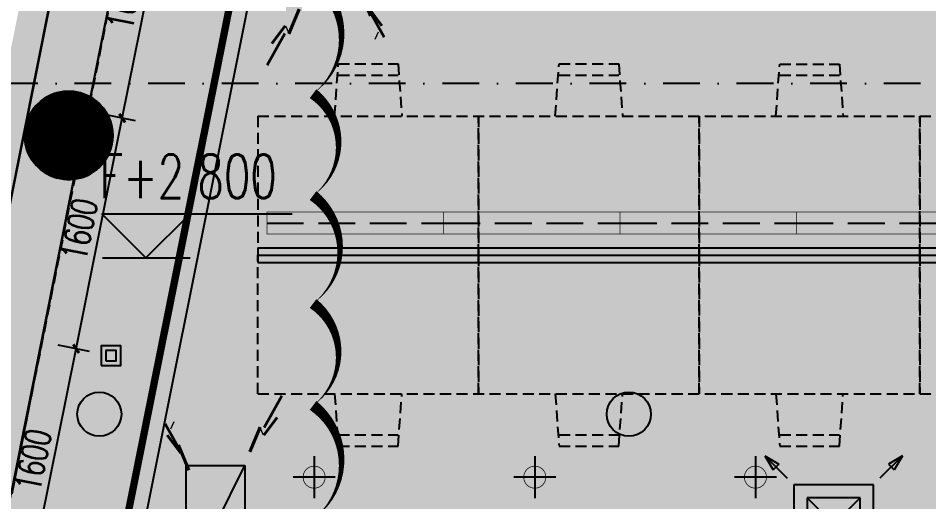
# Model space of a CAD drawing. Extents: x -354516 to 794396, y -401250 to -150594.
# Drawn here: x 13857 to 20047, y -357296 to -354005 of the extents above; entities that cross this region are included whole.
import ezdxf

# ---------------------------------------------------------------- set-up
doc = ezdxf.new("R2010")
doc.units = 0
doc.header["$LTSCALE"] = 1000
doc.header["$MEASUREMENT"] = 0
for name, pattern in [('$0$HIDDEN', [0.375, 0.25, -0.125, 0, 0]), ('DASH', [0.35, 0.25, -0.1]), ('DASHDOT2', [0.5, 0.25, -0.125, 0, -0.125]), ('DOTE', [2.4200000000000004, 2, -0.2, 0.02, -0.2])]:
    doc.linetypes.add(name, pattern=pattern)
for name, color, linetype in [('0-吊顶材质', 251, 'Continuous'), ('0-吊顶边界', 36, 'Continuous'), ('0-灯具', 20, 'Continuous'), ('0-灯具1', 40, 'Continuous'), ('0-灯具修改0109', 140, 'Continuous'), ('A-轴线1', 1, 'DOTE'), ('COLUMN', 2, 'Continuous'), ('DIM_ELEV', 3, 'Continuous'), ('M-DUCT-S-DIFF', 6, 'DASH'), ('PUB_DIM', 3, 'Continuous'), ('PUB_HATCH', 8, 'Continuous'), ('PUB_TEXT', 7, 'Continuous'), ('S-PLT', 30, 'Continuous'), ('WALL', 2, 'Continuous'), ('墙体', 7, 'Continuous'), ('家具1', 61, 'Continuous')]:
    doc.layers.add(name, color=color, linetype=linetype)
doc.layers.add('0-地面材质_material hatch', color=251, linetype='Continuous', transparency=0.3)
doc.styles.add('_TCH_DIM', font='SIMPLEX', dxfattribs={"bigfont": 'GBCBIG'})
doc.styles.add('DIM_FONT', font='SIMPLEX', dxfattribs={"width": 0.7, "bigfont": 'GBCBIG'})
doc.styles.add('romans', font='romans', dxfattribs={"width": 0.7})
doc.dimstyles.new('_TCH_ARCH&&50', dxfattribs={"dimscale": 0.5, "dimtxt": 350, "dimasz": 100, "dimexe": 250, "dimexo": 300, "dimgap": 100, "dimtad": 1, "dimdec": 0, "dimzin": 0, "dimdsep": 46, "dimtxsty": 'DIM_FONT', "dimblk": 'ARCHTICK', "dimcen": 0.09, "dimclrd": 3, "dimclre": 3, "dimclrt": 7, "dimazin": 2, "dimtfac": 1, "dimtdec": 0, "dimtix": 1, "dimtmove": 2, "dimatfit": 3, "dimfxl": 0, "dimtolj": 1, "dimtzin": 0, "dimarcsym": 0})

# ---------------------------------------------------------------- blocks, each defined once
blk = doc.blocks.new('TJ-FK3')
for p, q in [((0.5, 0.5000000000109139), (-0.5, 0.5000000000109139)), ((-0.5, 0.5000000000109139), (-0.5, -0.5000000000109139)), ((0.5, -0.5000000000109139), (0.5, 0.5000000000109139)), ((-0.5, -0.5000000000109139), (0.5, -0.5000000000109139))]:
    blk.add_line(p, q)
at = {"color": 95}
blk.add_line((-0.5, -0.5000000000109139), (0.5, 0.5000000000109139), dxfattribs=at)
at = {"color": 95, "style": 'romans'}
for height, rotation, text_generation_flag, width, p in [(0.654350400000001, 311.9912634688246, 4, 0.7999999999999938, (-0.946558161143912, 1.379098507117305)), (0.654350400000001, 48.00873653117544, 6, 0.7999999999999938, (0.946558161143912, 1.379098507117305)), (0.1337774737157268, 41.99126346882271, 4, 0.7999999999999959, (-0.8762879117875855, 0.7825028944571386)), (0.4436329971176255, 123.4898884080581, 6, 0.8000000000000188, (-0.9503797233537625, 0.7664512077863037)), (0.4436329971176255, 236.5101115919419, 4, 0.8000000000000188, (0.9503797233537625, 0.7664512077863037)), (0.1337774737157268, 318.0087365311772, 6, 0.7999999999999959, (0.8762879117875855, 0.7825028944571386)), (0.4436329971176305, 320.4926385295876, 4, 0.7999999999999909, (-0.7543717489952542, 0.9428834698555875)), (0.4436329971176305, 39.50736147041247, 6, 0.7999999999999909, (0.7543717489952542, 0.9428834698555875)), (0.4436329971176305, 219.5073614704124, 6, 0.7999999999999909, (-0.7543717489952542, -0.9428834698555875)), (0.4436329971176255, 56.51011159194187, 4, 0.8000000000000188, (-0.9503797233537625, -0.7664512077863037)), (0.4436329971176255, 303.4898884080581, 6, 0.8000000000000188, (0.9503797233537625, -0.7664512077863037)), (0.4436329971176305, 140.4926385295875, 4, 0.7999999999999909, (0.7543717489952542, -0.9428834698555875)), (0.1337774737157268, 138.0087365311773, 6, 0.7999999999999959, (-0.8762879117875855, -0.7825028944571386)), (0.1337774737157268, 221.9912634688228, 4, 0.7999999999999959, (0.8762879117875855, -0.7825028944571386)), (0.654350400000001, 228.0087365311754, 6, 0.7999999999999938, (-0.946558161143912, -1.379098507117305)), (0.654350400000001, 131.9912634688245, 4, 0.7999999999999938, (0.946558161143912, -1.379098507117305))]:
    blk.add_text('-', height=height, rotation=rotation, dxfattribs=dict(at, text_generation_flag=text_generation_flag, width=width)).set_placement(p)
blk = doc.blocks.new('TJ-FK1')
at = {"color": 95}
for p, q in [((-1.299264068719822, 1.299264068715274), (-1.034099025766409, 1.140165042943408)), ((-1.299264068710727, 1.299264068711636), (-0.8749999999990905, 0.875)), ((-1.299264068714365, 1.29926406872255), (-1.140165042942499, 1.034099025768228)), ((1.299264068710727, 1.299264068711636), (0.8749999999990905, 0.875)), ((1.299264068719822, 1.299264068715274), (1.034099025766409, 1.140165042943408)), ((1.299264068714365, 1.29926406872255), (1.140165042942499, 1.034099025768228)), ((-1.140165042943408, 1.03409902576459), (-1.034099025766409, 1.140165042943408)), ((1.140165042943408, 1.03409902576459), (1.034099025766409, 1.140165042943408)), ((-1.299264068710727, -1.299264068715274), (-0.8749999999990905, -0.875000000003638)), ((1.299264068710727, -1.299264068715274), (0.8749999999990905, -0.875000000003638)), ((-1.299264068714365, -1.299264068726188), (-1.140165042942499, -1.034099025771866)), ((-1.299264068719822, -1.299264068718912), (-1.034099025766409, -1.140165042947046)), ((-1.140165042943408, -1.034099025768228), (-1.034099025766409, -1.140165042947046)), ((1.140165042943408, -1.034099025768228), (1.034099025766409, -1.140165042947046)), ((1.299264068719822, -1.299264068718912), (1.034099025766409, -1.140165042947046)), ((1.299264068714365, -1.299264068726188), (1.140165042942499, -1.034099025771866))]:
    blk.add_line(p, q, dxfattribs=at)
for p, q in [((-0.75, 0.75), (0.7500000000004547, 0.75)), ((-0.75, -0.750000000003638), (-0.75, 0.75)), ((0.7500000000004547, 0.75), (0.7500000000009095, -0.75)), ((-0.5, -0.5), (-0.5, 0.5)), ((-0.5, 0.5), (0.5, 0.5)), ((0.5, 0.5), (0.5, -0.5)), ((0.5, -0.5), (-0.5, -0.5)), ((0.7500000000009095, -0.75), (-0.75, -0.750000000003638))]:
    blk.add_line(p, q)
at = {"color": 251}
for p, q in [((-0.5, -0.5), (0.5, 0.5)), ((0.5, -0.5), (-0.5, 0.5))]:
    blk.add_line(p, q, dxfattribs=at)
blk.add_point((0, 0))
blk = doc.blocks.new('$TwtSys$00000125')
blk.add_circle((0, 0, 1e-08), 0.6666666666666666)
blk = doc.blocks.new('$TwtSys$00000128')
h = blk.add_hatch(color=8)
h.dxf.hatch_style = 1
edge = h.paths.add_edge_path()
edge.add_arc((0, 0), 1, 0, 360)
blk.add_circle((0, 0, 9.999999999999692e-09), 1)
blk = doc.blocks.new('_YZH')
at = {"color": 255}
blk.add_circle((0, 0), 0.5, dxfattribs=at)
at = {"layer": 'PUB_HATCH', "color": 250, "const_width": 0.5}
blk.add_lwpolyline([(-0.25, 0, 1), (0.25, 0, 1)], format="xyb", close=True, dxfattribs=at)
blk = doc.blocks.new('GRID')
at = {"layer": '墙体', "color": 250, "linetype": 'DASHDOT2', "lineweight": -3}
for p, q in [((65920.86708765286, 80687.29082160734), (49202.54362327385, -2904.326500287803)), ((107436.3835067166, 30586.54070517188), (-19063.61649328339, 30586.54070517188))]:
    blk.add_line(p, q, dxfattribs=at)
blk = doc.blocks.new('A$C21183209')
at = {"layer": '0-灯具1', "color": 3, "linetype": 'DASH'}
blk.add_line((0, 75), (1200, 75), dxfattribs=at)
at = {"layer": '0-灯具1', "const_width": 5}
blk.add_lwpolyline([(0, 0), (1200, 0), (1200, 150), (0, 150)], close=True, dxfattribs=at)
blk = doc.blocks.new('sdhdfhfdhfhfgffff')
at = {"layer": '0-灯具1'}
for points in [[(0, 143.1818181818235), (0, -143.1818181818235)], [(-143.1818181818235, 0), (143.1818181818235, 0)]]:
    blk.add_lwpolyline(points, dxfattribs=at)
at = {"layer": '0-灯具1', "const_width": 5}
for points in [[(0, 75, 1), (0, -75, 7.992132572553525)], [(0, 75, -1), (0, -75, -7.992132572553525)]]:
    blk.add_lwpolyline(points, format="xyb", dxfattribs=at)
blk = doc.blocks.new('510I-01-LBBRestroom-plan-01$0$wtqyy')
at = {"layer": '0-灯具'}
for points in [[(-106.5, -26.5), (26.5, -26.5), (26.5, 106.5), (-106.5, 106.5)], [(-74.5, 5.5), (-5.5, 5.5), (-5.5, 74.5), (-74.5, 74.5)]]:
    blk.add_lwpolyline(points, close=True, dxfattribs=at)
blk = doc.blocks.new('_ArchTick')
at = {"color": 0, "linetype": 'ByBlock', "const_width": 0.4}
blk.add_lwpolyline([(-0.5, -0.5), (0.5, 0.5)], dxfattribs=at)
blk = doc.blocks.new('*D453')
at = {"layer": 'Defpoints', "color": 0}
for p in [(14250.14017514195, -356254.2160846417), (14487.70980790904, -356301.7299353714), (14173.92447317457, -357870.6591127741)]:
    blk.add_point(p, dxfattribs=at)
at = {"layer": 'PUB_DIM', "color": 3, "lineweight": -2}
for p, q in [((14340.62269752753, -356272.31256024), (14127.56758315736, -356229.7016053656)), ((13936.35484040747, -357823.1452620444), (14250.14017514195, -356254.2160846417)), ((14026.83736279307, -357841.2417376427), (13813.78224842288, -357798.6307827682))]:
    blk.add_line(p, q, dxfattribs=at)
at = {"layer": 'PUB_DIM', "color": 3, "lineweight": -2, "xscale": 50, "yscale": 50, "zscale": 50}
for p, rotation in [((14250.14017514195, -356254.2160846417), 78.6900851094065), ((13936.35484040747, -357823.1452620444), 258.6900851094065)]:
    blk.add_blockref('_ArchTick', p, dxfattribs=dict(at, rotation=rotation))
at = {"layer": 'PUB_DIM', "color": 7, "insert": (13958.41765659169, -357011.7147461394), "char_height": 175, "attachment_point": 5, "rotation": 78.6900851094065, "style": 'DIM_FONT'}
blk.add_mtext('\\A1;1600', dxfattribs=at)
blk = doc.blocks.new('*D454')
at = {"layer": 'Defpoints', "color": 0}
for p in [(14563.92550987644, -354685.286907239), (14801.4951426435, -354732.8007579687), (14487.70980790904, -356301.7299353714)]:
    blk.add_point(p, dxfattribs=at)
at = {"layer": 'PUB_DIM', "color": 3, "lineweight": -2}
for p, q in [((14250.14017514195, -356254.2160846417), (14563.92550987644, -354685.286907239)), ((14654.408032262, -354703.3833828373), (14441.35291789185, -354660.7724279629)), ((14340.62269752753, -356272.31256024), (14127.56758315736, -356229.7016053656))]:
    blk.add_line(p, q, dxfattribs=at)
at = {"layer": 'PUB_DIM', "color": 3, "lineweight": -2, "xscale": 50, "yscale": 50, "zscale": 50}
for p, rotation in [((14563.92550987644, -354685.286907239), 78.6900851094065), ((14250.14017514195, -356254.2160846417), 258.6900851094065)]:
    blk.add_blockref('_ArchTick', p, dxfattribs=dict(at, rotation=rotation))
at = {"layer": 'PUB_DIM', "color": 7, "insert": (14272.20299132616, -355442.7855687367), "char_height": 175, "attachment_point": 5, "rotation": 78.6900851094065, "style": 'DIM_FONT'}
blk.add_mtext('\\A1;1600', dxfattribs=at)
blk = doc.blocks.new('*D455')
at = {"layer": 'Defpoints', "color": 0}
for p in [(14877.71084461092, -353116.3577298363), (15115.28047737796, -353163.871580566), (14801.4951426435, -354732.8007579687)]:
    blk.add_point(p, dxfattribs=at)
at = {"layer": 'PUB_DIM', "color": 3, "lineweight": -2}
for p, q in [((14563.92550987644, -354685.286907239), (14877.71084461092, -353116.3577298363)), ((14968.19336699646, -353134.4542054347), (14755.13825262633, -353091.8432505602)), ((14654.408032262, -354703.3833828373), (14441.35291789185, -354660.7724279629))]:
    blk.add_line(p, q, dxfattribs=at)
at = {"layer": 'PUB_DIM', "color": 3, "lineweight": -2, "xscale": 50, "yscale": 50, "zscale": 50}
for p, rotation in [((14877.71084461092, -353116.3577298363), 78.6900851094065), ((14563.92550987644, -354685.286907239), 258.6900851094065)]:
    blk.add_blockref('_ArchTick', p, dxfattribs=dict(at, rotation=rotation))
at = {"layer": 'PUB_DIM', "color": 7, "insert": (14585.98832606064, -353873.856391334), "char_height": 175, "attachment_point": 5, "rotation": 78.6900851094065, "style": 'DIM_FONT'}
blk.add_mtext('\\A1;1600', dxfattribs=at)

msp = doc.modelspace()

# ---------------------------------------------------------------- hatches: boundary and pattern name
at = {"layer": '0-吊顶材质'}
h = msp.add_hatch(dxfattribs=at)
h.set_pattern_fill('AR-SAND', color=256, scale=112.5)
h.set_pattern_definition([(37.50000000000001, (-498310856.1664238, -3090192758.000448), (-7.086752787330918, 216.7676740139804), [0, -171, 0, -191.25, 0, -182.8125]), (7.499999999999999, (-498310856.1664238, -3090192758.000448), (199.0998793426193, 317.4914323383458), [0, -92.25, 0, -154.125, 0, -59.0625]), (327.5, (-498310994.5414238, -3090192758.000448), (350.3409594470432, 0.636643522908556), [0, -56.25, 0, -202.5, 0, -264.375]), (317.5, (-498310994.5414238, -3090192758.000448), (338.189243014383, 98.73850105510306), [0, -28.125, 0, -132.75, 0, -151.875])])
edge = h.paths.add_edge_path()
edge.add_line((13410.05272179973, -363949.9960022294), (12472.26006251705, -363949.9986601197))
edge.add_line((12472.26006251705, -363949.9986601197), (14236.00433451068, -355100.8009658181))
edge.add_arc((14199.67292004955, -354803.0090446793), 299.9999999537706, 276.9558630907644, 420.5558898083394)
edge.add_line((14347.14521843326, -354541.7583580338), (15580.64391029012, -348385.2215390527))
edge.add_arc((15542.74984276426, -348087.6244292581), 300.0000001862731, 277.2566184408639, 420.0396307268638)
edge.add_line((15692.57010150087, -347827.7131171548), (17472.25979489219, -338949.9999981248))
edge.add_line((17472.25979489219, -338949.9999981248), (18410.05192333591, -338950.0000014626))
edge.add_line((18410.05192333591, -338950.0000014626), (13410.05272179973, -363949.9960022294))
at = {"layer": '0-地面材质_material hatch'}
h = msp.add_hatch(dxfattribs=at)
h.set_pattern_fill('AR-CONC', color=256, scale=75)
h.set_pattern_definition([(49.99999999999999, (-498310856.1664238, -3090192758.000448), (537.9451369505651, -47.06410123694633), [56.25, -618.75]), (355, (-498310856.1664238, -3090192758.000448), (-104.06350020975, 564.1441002750089), [45, -495]), (100.45144446, (-498310811.3376631, -3090192761.922456), (433.881635045334, 517.0799932264721), [47.80514399999991, -525.8565839999986]), (46.18420000000002, (-498310856.1664238, -3090192608.000448), (800.4309980036793, -124.1394605948074), [84.37499999999983, -928.1249999999986]), (96.63563549, (-498310789.463865, -3090192618.345428), (700.9964592556713, 730.5889505809129), [71.7077565, -788.7853199999998]), (351.1841639899999, (-498310856.1664238, -3090192608.000448), (700.9964587910798, 730.5889502024926), [67.5, -742.5000007499999]), (21, (-498310781.1664238, -3090192645.500448), (447.6802890888462, -301.9641679990041), [56.25, -618.75]), (326.0000000000001, (-498310781.1664238, -3090192645.500448), (182.4864989411863, 543.8625337851397), [45, -495]), (71.45144474, (-498310743.8597333, -3090192670.664129), (630.1667825474783, 241.8983646047654), [47.8051425, -525.856584]), (37.50000000000001, (-498310856.1664238, -3090192758.000448), (9.119891487968001, 249.6703903734836), [0, -488.9999999999999, 0, -502.5, 0, -496.875]), (7.499999999999999, (-498310856.1664238, -3090192758.000448), (197.3021530816115, 295.8087839117702), [0, -286.5, 0, -477.75, 0, -189.375]), (327.5, (-498311023.4164238, -3090192758.000448), (400.3668271293068, -16.91615380078482), [0, -187.5, 0, -585, 0, -776.25]), (317.5, (-498311098.4164238, -3090192758.000448), (437.3896270067897, 75.07873674923829), [0, -243.75, 0, -388.5, 0, -551.25])])
h.paths.add_polyline_path([(12472.25638580451, -363949.9888048493), (12503.6348581327, -363793.0957985245), (12111.39802974591, -363714.6487555825), (13048.99857556949, -359026.6748895966), (13441.22250688205, -359105.163037809), (13480.44558256993, -358909.0468535744), (13283.04174210823, -358869.4359917637), (13573.29245056904, -357397.7801194187), (13770.71308720241, -357437.3070001923), (13813.84172541032, -357242.0592885338), (13421.31311953197, -357163.9950914704), (14725.32692778239, -350643.0137410485), (15117.35159462819, -350721.4183521591), (15156.56627822051, -350525.3441276871), (14959.59179626091, -350485.8187152601), (15253.77445290668, -349014.905431912), (15450.76492458711, -349054.3468671166), (15489.96242129931, -348858.3565626465), (15097.87227851281, -348779.8945889794), (15738.16794294248, -345579.993238958), (16130.52994388471, -345658.5090318047), (16169.75301951299, -345462.3928480469), (15972.5729871421, -345423.0005990124), (16268.12786102583, -343952.3183780765), (16463.94285631309, -343991.4376211487), (16503.14916277061, -343795.40528396), (16112.28186804185, -343717.2321458184), (17048.62119007239, -339028.4315166794), (17440.85801851878, -339106.8785600983), (17472.23636311421, -338949.9861917816), (28663.02513820062, -338949.4882088028), (28664.41386425624, -339850.0971746765), (28866.98744130263, -339850.0968327843), (24125.06425225863, -363049.8828559243), (23741.09465909133, -363049.8831591927), (23741.09536868463, -363949.4726777397)])
at = {"layer": 'WALL'}
h = msp.add_hatch(color=250, dxfattribs=at)
h.dxf.hatch_style = 1
h.paths.add_polyline_path([(14725.1402691759, -350642.9324057765), (14921.2354622201, -350682.1951118391), (15117.35159466069, -350721.4183523464), (15156.57482528363, -350525.3021992319), (15156.46563149354, -350525.3021724676), (14960.34949645173, -350486.0789449586), (14960.45869014541, -350486.0789722049), (14568.23872019009, -350407.5476367185), (13186.27167370419, -357320.5054963545), (13774.64527334806, -357438.0492055423), (13813.84319777148, -357242.0595834254), (13617.7270626333, -357202.8363563977), (13617.74396800963, -357202.7518295048), (13421.60239501536, -357163.5671889471)])

# ---------------------------------------------------------------- linework, layer by layer
at = {"layer": '0-吊顶边界'}
for points in [[(13410.05272179973, -363949.9960022294), (12472.26006251705, -363949.9986601197), (14236.00433451068, -355100.8009658181, 0.7238794543061171), (14347.14521843326, -354541.7583580338), (15580.64391029012, -348385.2215390527, 0.7184605055316894), (15692.57010150087, -347827.7131171548), (17472.25979489219, -338949.9999981248), (18410.05192333591, -338950.0000014626)], [(13813.22233492267, -357241.8697629296), (13420.7866306318, -357163.3384313905), (14719.49651700389, -350641.824227842), (15111.5127298249, -350720.2711086594), (14347.14521843326, -354541.7583580338, 1.381445479701536), (14236.00433451068, -355100.8009658181)]]:
    msp.add_lwpolyline(points, format="xyb", close=True, dxfattribs=at)
at = {"layer": '0-灯具', "linetype": '$0$HIDDEN', "ltscale": 0.005, "const_width": 50}
msp.add_lwpolyline([(18288.57855946984, -338950.0065670335), (13288.55435616936, -363949.9976048791)], dxfattribs=at)
at = {"layer": '0-灯具修改0109'}
msp.add_lwpolyline([(15861.31625620567, -357415.5941671398, 0, 75, 0.5), (15861.31625620567, -356640.4145575811, 0, 75, 0.5), (15861.31625620567, -355946.8339612782, 0, 75, 0.5), (15861.31625620567, -355212.4545927723, 0, 75, 0.5), (15861.31625620567, -354518.8725276198, 0, 75, 0.5), (15861.31625620567, -353743.6943869109, 0, 75, 0.5), (15861.31625620567, -352764.5209163364, 0, 75, 0.5), (16473.7253473351, -352764.5209163364, 0, 75, 0.5), (16473.7253473351, -352111.7390922369, 0, 75, 0.5), (16473.7253473351, -351214.1646349186, 0, 75, 0.5), (16473.7253473351, -350357.3874809537, 0, 75, 0.5), (17045.30437061528, -350357.3874809537, 0, 75, 0.5), (17045.30437061528, -349582.2093402448, 0, 75, 0.5), (17045.30437061528, -348725.4321862797, 0, 75, 0.5), (17045.30437061528, -348031.851589977, 0, 75, 0.5)], format="xyseb", dxfattribs=at)
at = {"layer": 'DIM_ELEV'}
for p, q in [((14725.27880852364, -355635.5), (14425.27880852364, -355335.5)), ((14425.27880852364, -355335.5), (15718.80875173851, -355335.5)), ((14725.27880852364, -355635.5), (15025.27880852364, -355335.5)), ((14429.80875173851, -355635.5), (15025.27880852364, -355635.5))]:
    msp.add_line(p, q, dxfattribs=at)
at = {"layer": 'WALL', "color": 0}
msp.add_line((14725.1402691759, -350642.9324057765), (13421.60239501536, -357163.5671889471), dxfattribs=at)
at = {"layer": 'WALL', "color": 4}
for p, q in [((15486.33869868738, -355617.0971359878), (24486.33871757974, -355617.0971359878)), ((15486.34158561181, -355567.0971359878), (24486.34282977809, -355567.0971359879)), ((15486.34158561181, -355567.0971359878), (15486.34158561181, -355667.0971359878)), ((15486.34158561155, -355617.0971359878), (24486.34160450391, -355617.0971359878)), ((15486.34158561181, -355667.0971359878), (24486.34282977809, -355667.0971359879))]:
    msp.add_line(p, q, dxfattribs=at)
at = {"layer": '家具1', "color": 137, "linetype": '$0$HIDDEN', "ltscale": 0.3}
for p, q in [((13813.84319777148, -357242.0595834254), (15117.35159466069, -350721.4183523464)), ((16007.80284038708, -354672.5149235397), (16033.225900089, -354316.9165715843)), ((16033.225900089, -354316.9165715843), (16439.62589923069, -354316.9429254204)), ((16439.62589923069, -354316.9429254204), (16465.00283942148, -354672.5445718437)), ((17507.80283722803, -354672.6121945053), (17533.22589692995, -354317.0138425499)), ((17533.22589692995, -354317.0138425499), (17939.62589607164, -354317.0401963859)), ((17939.62589607164, -354317.0401963859), (17965.00283626244, -354672.6418428093)), ((19007.80283406899, -354672.7094654709), (19033.2258937709, -354317.1111135154)), ((19033.2258937709, -354317.1111135154), (19439.6258929126, -354317.1374673515)), ((19439.6258929126, -354317.1374673515), (19465.00283310339, -354672.7391137748)), ((16033.22095868513, -354393.1165713936), (16439.62095782682, -354393.1429252296)), ((17533.22095552609, -354393.2138423591), (17939.62095466778, -354393.2401961952)), ((19033.22095236704, -354393.3111133247), (19439.62095150873, -354393.3374671608)), ((15486.4028414838, -354672.4811124473), (15486.34158561155, -355617.0971359878)), ((15486.4028414838, -354672.4811124473), (24486.40286037616, -354672.4811124473)), ((16986.40283832476, -354672.5783834129), (16986.34158245251, -355617.1944069534)), ((16986.34158245251, -355617.1944069534), (16986.40283832476, -354672.5783834129)), ((18486.40283516571, -354672.6756543785), (18486.34157929346, -355617.291677919)), ((18486.34157929346, -355617.291677919), (18486.40283516571, -354672.6756543785)), ((19986.40283200666, -354672.7729258209), (19986.34157613441, -355617.3889493614)), ((19986.34157613441, -355617.3889488846), (19986.40283200666, -354672.7729253441)), ((15486.39995455963, -356561.7131595283), (15486.33869868738, -355617.0971359878)), ((16986.39995140058, -356561.6158885628), (16986.33869552833, -355616.9998650223)), ((16986.33869552833, -355616.9998650223), (16986.39995140058, -356561.6158885628)), ((18486.39994824154, -356561.5186175972), (18486.33869236929, -355616.9025940567)), ((18486.33869236929, -355616.9025940567), (18486.39994824154, -356561.5186175972)), ((19986.39994508249, -356561.4213461548), (19986.33868921024, -355616.8053226143)), ((19986.33868921024, -355616.8053230911), (19986.39994508249, -356561.4213466316)), ((15486.39995455963, -356561.7131595283), (24486.39997345199, -356561.7131595283)), ((16007.79995346291, -356561.679348436), (16033.22301316482, -356917.2777003914)), ((16439.62301230652, -356917.2513465553), (16464.99995249731, -356561.649700132)), ((17507.79995030386, -356561.5820774704), (17533.22301000578, -356917.1804294258)), ((17939.62300914747, -356917.1540755897), (17964.99994933826, -356561.5524291664)), ((19007.79994714481, -356561.4848065048), (19033.22300684673, -356917.0831584602)), ((19439.62300598843, -356917.0568046242), (19464.99994617922, -356561.4551582008)), ((16033.21807176096, -356841.0777005821), (16439.61807090265, -356841.051346746)), ((17533.21806860191, -356840.9804296165), (17939.61806774361, -356840.9540757805)), ((19033.21806544287, -356840.8831586509), (19439.61806458456, -356840.8568048149)), ((16033.22301316482, -356917.2777003914), (16439.62301230652, -356917.2513465553)), ((17533.22301000578, -356917.1804294258), (17939.62300914747, -356917.1540755897)), ((19033.22300684673, -356917.0831584602), (19439.62300598843, -356917.0568046242))]:
    msp.add_line(p, q, dxfattribs=at)

# ---------------------------------------------------------------- block references
at = {"layer": '0-灯具'}
msp.add_blockref('510I-01-LBBRestroom-plan-01$0$wtqyy', (14527.70980790904, -356341.7299353714), dxfattribs=at)
at = {"layer": '0-灯具1', "xscale": -1, "rotation": 180}
for p in [(15547.27263373771, -355324.0971359878), (16747.27263373771, -355324.0971359878), (17947.27263373772, -355324.0971359878), (19147.27263373772, -355324.0971359878)]:
    msp.add_blockref('A$C21183209', p, dxfattribs=at)
at = {"layer": '0-灯具1', "xscale": -1}
for p in [(15868.54470318793, -357128.3633300648), (17368.54470318793, -357128.3633300648), (18868.54470318793, -357128.3633300648)]:
    msp.add_blockref('sdhdfhfdhfhfgffff', p, dxfattribs=at)
at = {"layer": 'A-轴线1'}
msp.add_blockref('GRID', (-41936.38350665566, -385036.5407097827), dxfattribs=at)
at = {"layer": 'COLUMN', "xscale": 600.0000000000294, "yscale": 600.0000000000294, "zscale": 600.0000000000294}
msp.add_blockref('_YZH', (14199.67291987577, -354803.0090447114), dxfattribs=at)
at = {"layer": 'M-DUCT-S-DIFF', "xscale": -800, "yscale": 400, "rotation": 270}
for p in [(16000.00000006091, -353450.0000014629), (15198.47005672444, -357450.0000014631)]:
    msp.add_blockref('TJ-FK3', p, dxfattribs=at)
at = {"layer": 'M-DUCT-S-DIFF', "xscale": -360, "yscale": 360, "zscale": 0.8000000000000114, "rotation": 270}
msp.add_blockref('TJ-FK1', (19400.00000006091, -357450.000001463), dxfattribs=at)
at = {"layer": 'S-PLT'}
for name, p, xscale, yscale, zscale in [('$TwtSys$00000125', (14408.05590066274, -356700.0000014305), 225, 225, 225), ('$TwtSys$00000128', (18008.05590066274, -356700.0000014305), 150.0000015, 150.0000015, 150.0000015)]:
    msp.add_blockref(name, p, dxfattribs=dict(at, xscale=xscale, yscale=yscale, zscale=zscale))

# ---------------------------------------------------------------- texts
at = {"layer": 'PUB_TEXT', "style": '_TCH_DIM', "width": 0.7058823529411765}
msp.add_text('F+2.800', height=297.5, dxfattribs=at).set_placement((14408.80875173851, -355230.5))

# ---------------------------------------------------------------- dimensions: what is measured, and where the dimension line sits
at = {"layer": 'PUB_DIM', "color": 250}
for base, p1, p2, picture, middle in [((14877.71084461092, -353116.3577298363), (14801.4951426435, -354732.8007579687), (15115.28047737797, -353163.871580566), '*D455', (14585.98832606064, -353873.856391334)), ((14563.92550987644, -354685.286907239), (14487.70980790904, -356301.7299353714), (14801.4951426435, -354732.8007579687), '*D454', (14272.20299132616, -355442.7855687367)), ((14250.14017514195, -356254.2160846417), (14173.92447317457, -357870.6591127741), (14487.70980790904, -356301.7299353714), '*D453', (13958.41765659169, -357011.7147461394))]:
    dim = msp.add_linear_dim(base=base, p1=p1, p2=p2, angle=258.6900851094065, dimstyle='_TCH_ARCH&&50', dxfattribs=at)
    dim.commit()
    dim.dimension.update_dxf_attribs({"geometry": picture, "text_midpoint": middle})

doc.saveas('drawing.dxf')
